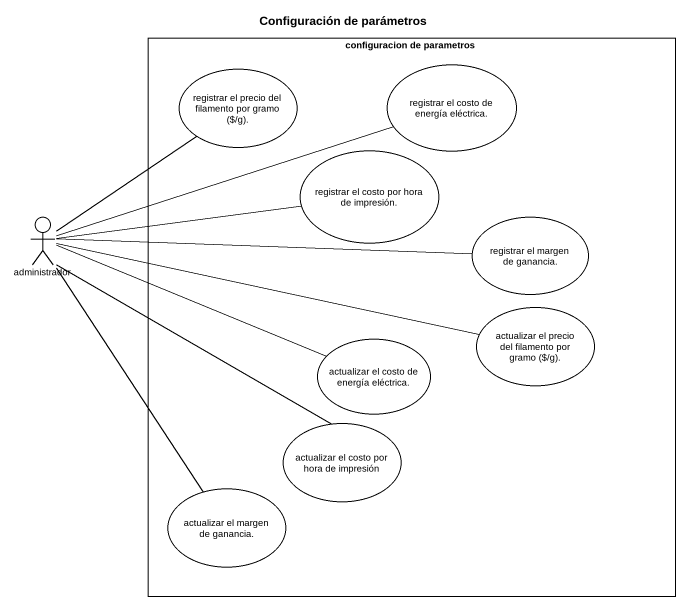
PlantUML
@startuml
title Configuración de parámetros
rectangle "configuracion de parametros" as configuracion_de_parametros {
  usecase "registrar el precio del filamento por gramo ($/g)." as registrar_el_precio_del
  usecase "registrar el costo de energía eléctrica." as registrar_el_costo_de
  usecase "registrar el costo por hora de impresión." as registrar_el_costo_por_hora
  usecase "registrar el margen de ganancia." as registrar_el_margen_de
  usecase "actualizar el precio del filamento por gramo ($/g)." as actualizar_el_precio_del
  usecase "actualizar el costo de energía eléctrica." as actualizar_el_costo_de
  usecase "actualizar el costo por hora de impresión" as actualizar_el_costo_por
  usecase "actualizar el margen de ganancia." as actualizar_el_margen_de
}
actor administrador
administrador -up- registrar_el_precio_del
administrador -right- registrar_el_costo_de
administrador -right- registrar_el_costo_por_hora
administrador -right- registrar_el_margen_de
administrador -right- actualizar_el_precio_del
administrador -right- actualizar_el_costo_de
administrador -- actualizar_el_costo_por
administrador -- actualizar_el_margen_de
@enduml
